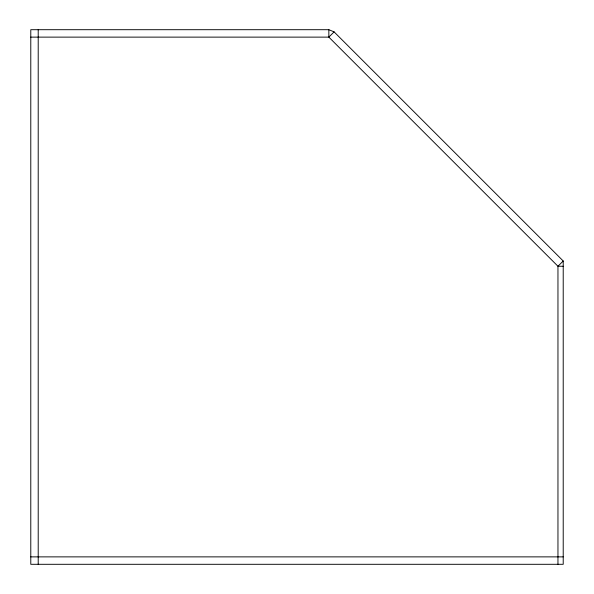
<?xml version="1.0" encoding="UTF-8"?>
<svg xmlns="http://www.w3.org/2000/svg" width="594" height="594" viewBox="0 0 594 594"><rect width="100%" height="100%" fill="white"/><g stroke="black" fill="none" stroke-linecap="round" stroke-linejoin="round"><path stroke-width="0.89" d="M334.095 31.876L328.846 29.7L30.784 29.7L30.784 564.3L563.216 564.3L563.216 260.996L334.095 31.876L328.846 37.125L30.784 37.125M563.216 260.996L557.959 266.246L557.959 564.3M563.216 266.246L557.959 266.246L328.846 37.125L328.846 29.7M30.784 556.875L563.216 556.875M38.209 29.7L38.209 564.3"/></g></svg>
